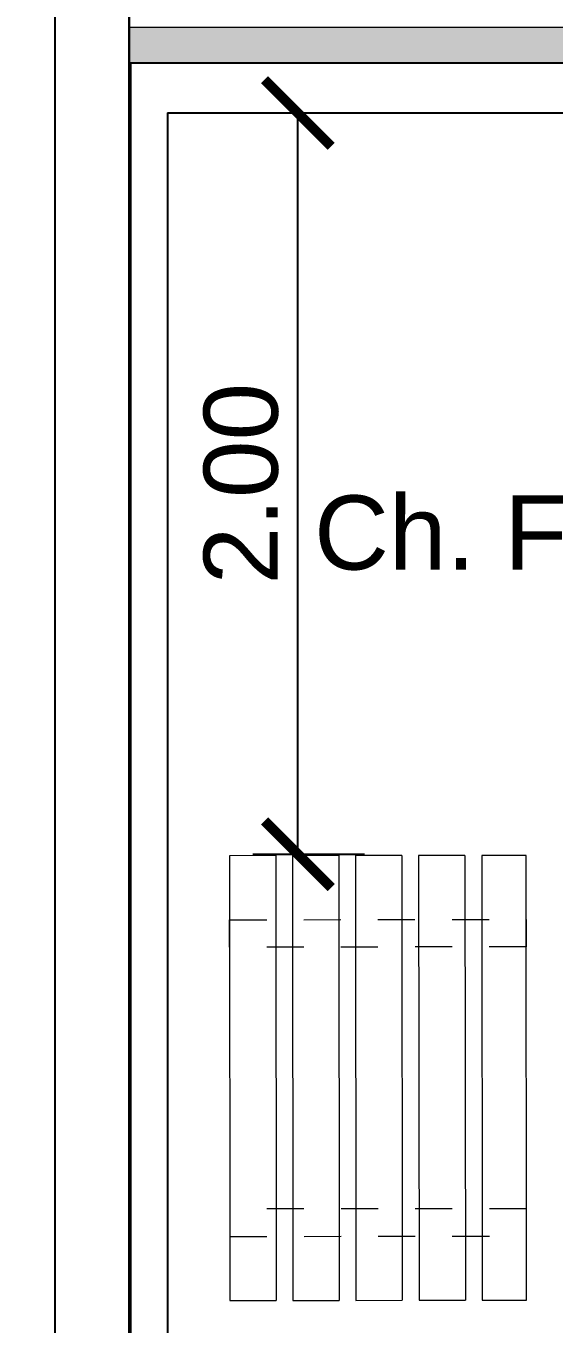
# Model space of a CAD drawing. Header units: millimetres. Extents: x 15590 to 15992, y 1055 to 1132.
# Drawn here: x 15896.491 to 15897.915, y 1073.467 to 1076.97 of the extents above; entities that cross this region are included whole.
import ezdxf

# ---------------------------------------------------------------- set-up
doc = ezdxf.new("R2010")
doc.units = ezdxf.units.MM
doc.header["$MEASUREMENT"] = 0
doc.linetypes.add('CACHE2', pattern=[0.1875, 0.125, -0.0625])
doc.layers.get('0').update_dxf_attribs({"lineweight": 9})
doc.layers.add('DM cloison', color=7, linetype='Continuous', lineweight=9)
doc.layers.add('DM Divers', color=7, linetype='Continuous', lineweight=9)
for name, color, linetype in [('Gondoles.VETTI', 7, 'Continuous'), ('Mobilier', 252, 'Continuous'), ('murs exterieurs.P', 7, 'Continuous'), ('surgeles', 4, 'Continuous')]:
    doc.layers.add(name, color=color, linetype=linetype)
doc.styles.get("Standard").update_dxf_attribs({"font": 'swiss.ttf', "height": 0.2})
doc.dimstyles.get("Standard").update_dxf_attribs({"dimtxt": 0.2, "dimasz": 0.18, "dimexe": 0.18, "dimexo": 0.0625, "dimgap": 0.05, "dimtad": 1, "dimzin": 4, "dimdsep": 46, "dimtxsty": 'Standard', "dimblk": 'ARCHTICK', "dimcen": 0.09, "dimadec": 0, "dimazin": 0, "dimtfac": 1, "dimtofl": 0, "dimtmove": 0, "dimatfit": 3, "dimfxl": 1, "dimtolj": 1, "dimtzin": 0, "dimarcsym": 0})

# ---------------------------------------------------------------- blocks, each defined once
blk = doc.blocks.new('*U490')
at = {"layer": 'DM cloison'}
blk.add_hatch(color=2, dxfattribs=at).paths.add_polyline_path([(-2561.9, 96), (-2561.9, 0), (3806.5, 0), (3806.5, 96)])
blk.add_lwpolyline([(-2561.9, 0), (3806.5, 0), (3806.5, 96), (-2561.9, 96)], close=True, dxfattribs=at)
blk = doc.blocks.new('A$C29413FD8')
at = {"layer": 'Mobilier', "color": 34, "linetype": 'Continuous', "lineweight": 9}
for p, q in [((0.125, 1.2), (0, 1.2)), ((0, 1.2), (0, 0)), ((0.125, 1.2), (0.125, 0)), ((0.295, 1.2), (0.17, 1.2)), ((0.17, 1.2), (0.17, 0)), ((0.295, 1.2), (0.295, 0)), ((0.465, 1.2), (0.34, 1.2)), ((0.34, 1.2), (0.34, 0)), ((0.465, 1.2), (0.465, 0)), ((0.635, 1.2), (0.51, 1.2)), ((0.51, 1.2), (0.51, 0)), ((0.635, 1.2), (0.635, 0)), ((0.8, 1.2), (0.68, 1.2)), ((0.68, 1.2), (0.68, 0)), ((0.8, 0), (0.8, 1.2)), ((0, 0), (0.125, 0)), ((0.17, 0), (0.295, 0)), ((0.34, 0), (0.465, 0)), ((0.51, 0), (0.635, 0)), ((0.68, 0), (0.8, 0))]:
    blk.add_line(p, q, dxfattribs=at)
at = {"layer": 'Mobilier', "color": 34, "linetype": 'CACHE2', "lineweight": 9, "ltscale": 0.8}
for points in [[(0, 1.0272), (0.8, 1.0272), (0.8, 0.9533), (0, 0.9533)], [(0, 0.1728), (0.8, 0.1728), (0.8, 0.2467), (0, 0.2467)]]:
    blk.add_lwpolyline(points, close=True, dxfattribs=at)
blk = doc.blocks.new('_ArchTick')
at = {"color": 0, "linetype": 'ByBlock', "const_width": 0.15}
blk.add_lwpolyline([(-0.5, -0.5), (0.5, 0.5)], dxfattribs=at)
blk = doc.blocks.new('*D488')
at = {"color": 0, "lineweight": -2, "transparency": 16777216}
for p, q in [((15897.1021, 1076.735), (15897.4039, 1076.735)), ((15897.2239, 1074.735), (15897.2239, 1076.735)), ((15897.1021, 1074.735), (15897.4039, 1074.735))]:
    blk.add_line(p, q, dxfattribs=at)
at = {"layer": 'DEFPOINTS', "color": 0, "transparency": 16777216}
for p in [(15897.0396, 1076.735), (15897.2239, 1076.735), (15897.0396, 1074.735)]:
    blk.add_point(p, dxfattribs=at)
at = {"color": 0, "lineweight": -2, "transparency": 16777216, "xscale": 0.18, "yscale": 0.18, "zscale": 0.18}
for p, rotation in [((15897.2239, 1076.735), 90), ((15897.2239, 1074.735), 270)]:
    blk.add_blockref('_ArchTick', p, dxfattribs=dict(at, rotation=rotation))
at = {"color": 0, "transparency": 16777216, "insert": (15897.0712, 1075.735), "char_height": 0.2, "attachment_point": 5, "rotation": 90}
blk.add_mtext('\\A1;2.00', dxfattribs=at)

msp = doc.modelspace()

# ---------------------------------------------------------------- linework, layer by layer
msp.add_line((15896.7685, 1070.6959), (15896.7685, 1074.1331))
msp.add_circle((15910.6295, 1093.1562), 38.4411)
at = {"layer": 'Gondoles.VETTI', "linetype": 'Continuous', "ltscale": 1000}
for p, q in [((15896.7685, 1106.0542), (15896.7685, 1071.4742)), ((15896.7685, 1071.4742), (15896.7685, 1106.0542))]:
    msp.add_line(p, q, dxfattribs=at)
at = {"layer": 'murs exterieurs.P', "linetype": 'Continuous', "ltscale": 1000, "flags": 128}
for points in [[(15896.5685, 1115.3534), (15896.5685, 1070.7037)], [(15896.7685, 1070.7037), (15896.7685, 1115.3534)]]:
    msp.add_lwpolyline(points, dxfattribs=at)
at = {"layer": 'surgeles'}
for p, q in [((15896.7723, 1076.8702), (15896.7723, 1070.7037)), ((15896.7723, 1076.8702), (15900.7397, 1076.8702)), ((15896.8723, 1076.735), (15896.8723, 1070.8037)), ((15896.8723, 1076.735), (15900.6406, 1076.735))]:
    msp.add_line(p, q, dxfattribs=at)

# ---------------------------------------------------------------- block references
at = {"rotation": 0.04604738798599415}
msp.add_blockref('A$C29413FD8', (15897.0406, 1073.5311), dxfattribs=at)
at = {"layer": 'DM cloison', "xscale": -0.001, "yscale": 0.001, "zscale": 0.001}
msp.add_blockref('*U490', (15900.575, 1076.8702), dxfattribs=at)

# ---------------------------------------------------------------- texts
at = {"layer": 'DM Divers', "insert": (15898.5099, 1075.7031), "char_height": 0.2, "width": 3.361042, "attachment_point": 2}
msp.add_mtext('{\\C1;Ch. Froide Negative\\P22 m²}', dxfattribs=at)

# ---------------------------------------------------------------- dimensions: what is measured, and where the dimension line sits
dim = msp.add_linear_dim(base=(15897.2239, 1076.735), p1=(15897.0396, 1074.735), p2=(15897.0396, 1076.735), angle=90, dimstyle='Standard')
dim.commit()
dim.dimension.update_dxf_attribs({"geometry": '*D488', "text_midpoint": (15897.0712, 1075.735)})

doc.saveas('drawing.dxf')
